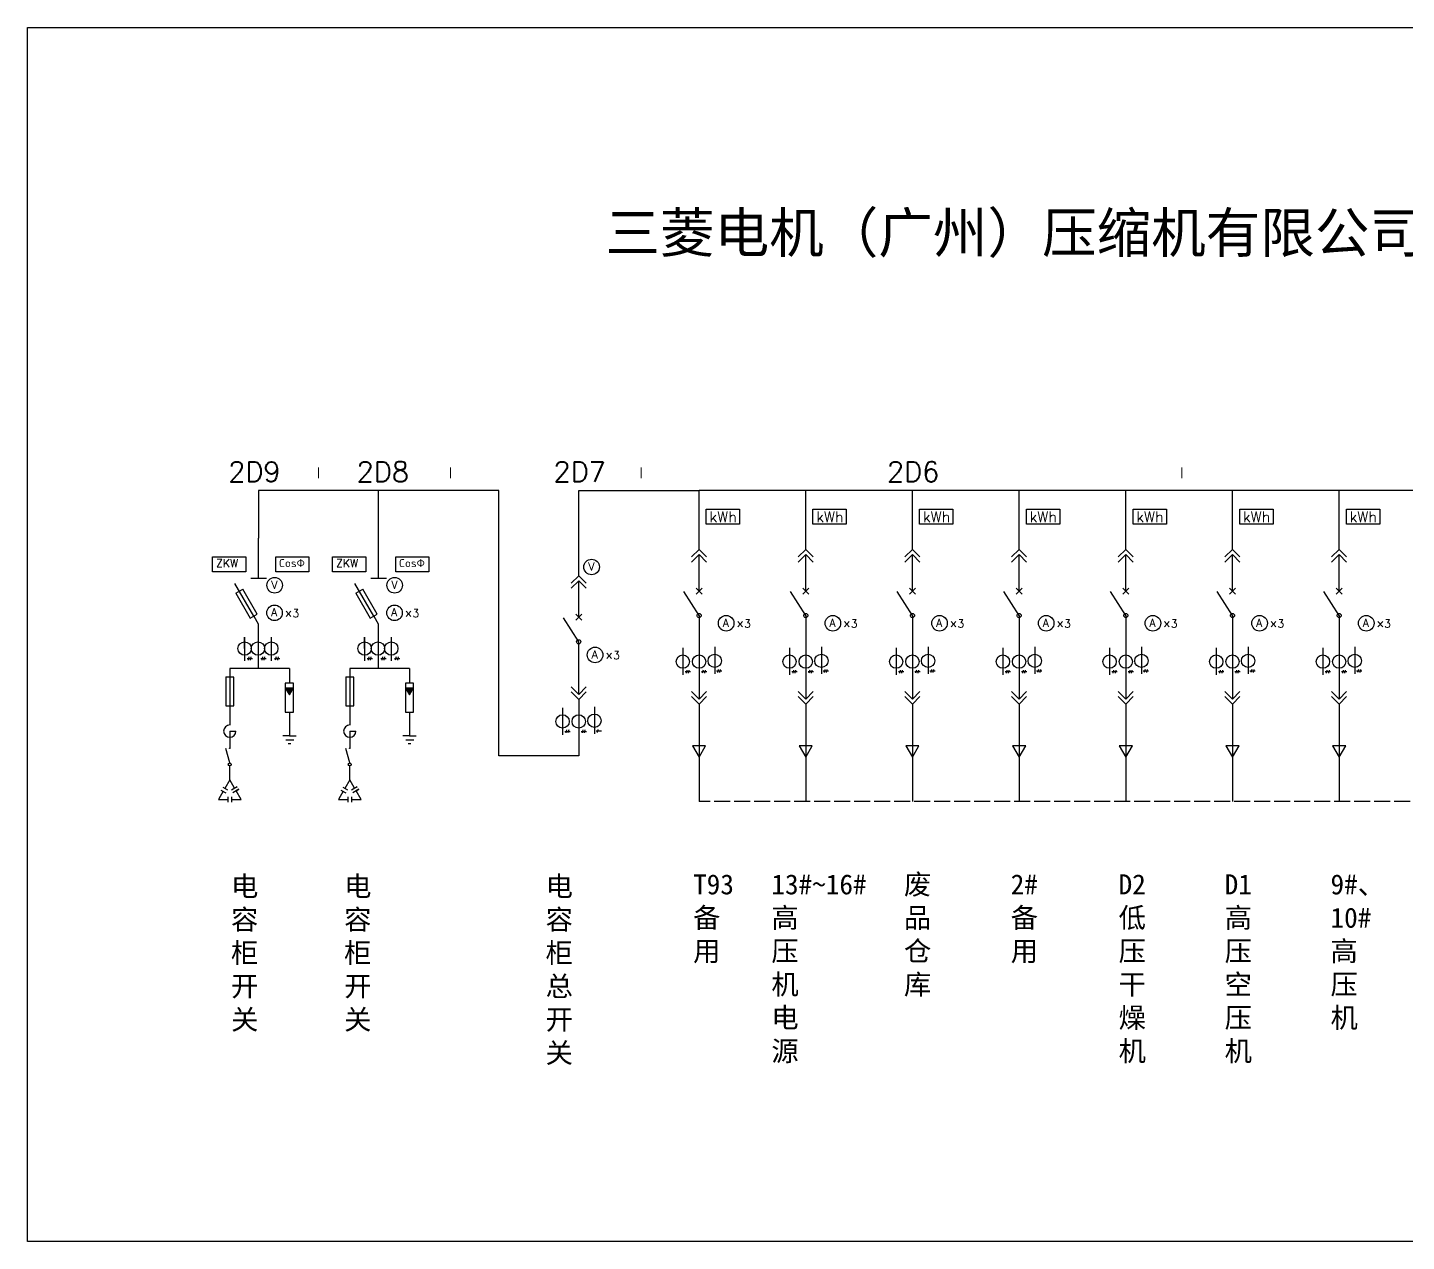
# Model space of a CAD drawing. Header units: millimetres. Extents: x 2235 to 4370, y 643 to 2142.
# Drawn here: x 2235 to 3269, y 643 to 1554 of the extents above; entities that cross this region are included whole.
import ezdxf

# ---------------------------------------------------------------- set-up
doc = ezdxf.new("R2010")
doc.units = ezdxf.units.MM
doc.linetypes.add('ACAD_ISO02W100', pattern=[15, 12, -3])
doc.layers.add('图层1', color=7, linetype='ACAD_ISO02W100')
doc.styles.get("Standard").update_dxf_attribs({"font": 'txt', "bigfont": 'gbcbig.shx'})

# ---------------------------------------------------------------- blocks, each defined once
blk = doc.blocks.new('111')
for p, q in [((896.2, 1426.6), (896.2, 1443.7)), ((896.2, 1443.7), (896.2, 1408.2)), ((936.2, 1443.7), (936.2, 1408.2))]:
    blk.add_line(p, q)
for centre in [(896.2, 1426.6), (916.2, 1426.6), (936.2, 1426.6)]:
    blk.add_circle(centre, 10)

msp = doc.modelspace()

# ---------------------------------------------------------------- hatches: boundary and pattern name
for points in [[(2427.9, 1058.1), (2427.9, 1058.1), (2431, 1052.9), (2434, 1058.2)], [(2517.9, 1058.1), (2517.9, 1058.1), (2521, 1052.9), (2524, 1058.2)]]:
    msp.add_hatch(color=256).paths.add_polyline_path(points)

# ---------------------------------------------------------------- linework, layer by layer
for p, q in [((2587.9, 1206.2), (2407.9, 1206.2)), ((2407.9, 1206.2), (2407.9, 1170.5)), ((2497.9, 1170.5), (2497.9, 1206.2)), ((2587.9, 1007.1), (2587.9, 1206.2)), ((2647.9, 1189.8), (2647.9, 1206.2)), ((2647.9, 1206.2), (2738.2, 1206.2)), ((4084.5, 1206.2), (2738.2, 1206.2)), ((2738.2, 1162), (2738.2, 1206.2)), ((2818.2, 1162), (2818.2, 1206.2)), ((2818.2, 1162), (2818.2, 1206.2)), ((2898.2, 1162), (2898.2, 1206.2)), ((2978.2, 1162), (2978.2, 1206.2)), ((3058.2, 1162), (3058.2, 1206.2)), ((3138.2, 1162), (3138.2, 1206.2)), ((3218.2, 1162), (3218.2, 1206.2)), ((3218.2, 1162), (3218.2, 1206.2)), ((2647.9, 1142.3), (2647.9, 1189.8)), ((2407.9, 1140.6), (2407.9, 1170.5)), ((2497.9, 1140.6), (2497.9, 1170.5)), ((2738.2, 1162), (2732.5, 1156.4)), ((2738.2, 1158.3), (2732.5, 1152.6)), ((2743.8, 1156.4), (2738.2, 1162)), ((2743.8, 1152.6), (2738.2, 1158.3)), ((2738.2, 1130.9), (2738.2, 1158.3)), ((2818.2, 1162), (2812.5, 1156.4)), ((2818.2, 1162), (2812.5, 1156.4)), ((2818.2, 1158.3), (2812.5, 1152.6)), ((2818.2, 1158.3), (2812.5, 1152.6)), ((2823.8, 1156.4), (2818.2, 1162)), ((2823.8, 1156.4), (2818.2, 1162)), ((2823.8, 1152.6), (2818.2, 1158.3)), ((2818.2, 1130.9), (2818.2, 1158.3)), ((2823.8, 1152.6), (2818.2, 1158.3)), ((2818.2, 1130.9), (2818.2, 1158.3)), ((2898.2, 1162), (2892.5, 1156.4)), ((2898.2, 1158.3), (2892.5, 1152.6)), ((2903.8, 1156.4), (2898.2, 1162)), ((2903.8, 1152.6), (2898.2, 1158.3)), ((2898.2, 1130.9), (2898.2, 1158.3)), ((2978.2, 1162), (2972.5, 1156.4)), ((2978.2, 1158.3), (2972.5, 1152.6)), ((2983.8, 1156.4), (2978.2, 1162)), ((2983.8, 1152.6), (2978.2, 1158.3)), ((2978.2, 1130.9), (2978.2, 1158.3)), ((3058.2, 1162), (3052.5, 1156.4)), ((3058.2, 1158.3), (3052.5, 1152.6)), ((3063.8, 1156.4), (3058.2, 1162)), ((3063.8, 1152.6), (3058.2, 1158.3)), ((3058.2, 1130.9), (3058.2, 1158.3)), ((3138.2, 1162), (3132.5, 1156.4)), ((3138.2, 1158.3), (3132.5, 1152.6)), ((3143.8, 1156.4), (3138.2, 1162)), ((3143.8, 1152.6), (3138.2, 1158.3)), ((3138.2, 1130.9), (3138.2, 1158.3)), ((3218.2, 1162), (3212.5, 1156.4)), ((3218.2, 1162), (3212.5, 1156.4)), ((3218.2, 1158.3), (3212.5, 1152.6)), ((3218.2, 1158.3), (3212.5, 1152.6)), ((3223.8, 1156.4), (3218.2, 1162)), ((3223.8, 1156.4), (3218.2, 1162)), ((3223.8, 1152.6), (3218.2, 1158.3)), ((3218.2, 1130.9), (3218.2, 1158.3)), ((3223.8, 1152.6), (3218.2, 1158.3)), ((3218.2, 1130.9), (3218.2, 1158.3)), ((2402.1, 1140.6), (2413.7, 1140.6)), ((2492.1, 1140.6), (2503.7, 1140.6)), ((2647.9, 1142.3), (2642.3, 1136.7)), ((2647.9, 1138.6), (2642.3, 1132.9)), ((2653.6, 1136.7), (2647.9, 1142.3)), ((2653.6, 1132.9), (2647.9, 1138.6)), ((2647.9, 1111.1), (2647.9, 1138.6)), ((2404.2, 1111.9), (2390.1, 1136.4)), ((2390.7, 1129.2), (2396.1, 1132.2)), ((2390.7, 1129.2), (2401.6, 1110.4)), ((2406.9, 1113.4), (2396.1, 1132.2)), ((2494.2, 1111.9), (2480.1, 1136.4)), ((2480.7, 1129.2), (2486.1, 1132.2)), ((2480.7, 1129.2), (2491.6, 1110.4)), ((2496.9, 1113.4), (2486.1, 1132.2)), ((2738.2, 1112.5), (2726.8, 1130.5)), ((2735.9, 1128.6), (2740.4, 1133.1)), ((2735.9, 1133.1), (2740.4, 1128.6)), ((2818.2, 1112.5), (2806.8, 1130.5)), ((2818.2, 1112.5), (2806.8, 1130.5)), ((2815.9, 1128.6), (2820.4, 1133.1)), ((2815.9, 1133.1), (2820.4, 1128.6)), ((2815.9, 1128.6), (2820.4, 1133.1)), ((2815.9, 1133.1), (2820.4, 1128.6)), ((2898.2, 1112.5), (2886.8, 1130.5)), ((2895.9, 1128.6), (2900.4, 1133.1)), ((2895.9, 1133.1), (2900.4, 1128.6)), ((2978.2, 1112.5), (2966.8, 1130.5)), ((2975.9, 1128.6), (2980.4, 1133.1)), ((2975.9, 1133.1), (2980.4, 1128.6)), ((3058.2, 1112.5), (3046.8, 1130.5)), ((3055.9, 1128.6), (3060.4, 1133.1)), ((3055.9, 1133.1), (3060.4, 1128.6)), ((3138.2, 1112.5), (3126.8, 1130.5)), ((3135.9, 1128.6), (3140.4, 1133.1)), ((3135.9, 1133.1), (3140.4, 1128.6)), ((3218.2, 1112.5), (3206.8, 1130.5)), ((3218.2, 1112.5), (3206.8, 1130.5)), ((3215.9, 1128.6), (3220.4, 1133.1)), ((3215.9, 1133.1), (3220.4, 1128.6)), ((3215.9, 1128.6), (3220.4, 1133.1)), ((3215.9, 1133.1), (3220.4, 1128.6)), ((2401.6, 1110.4), (2406.9, 1113.4)), ((2404.2, 1111.9), (2407.5, 1106.3)), ((2491.6, 1110.4), (2496.9, 1113.4)), ((2494.2, 1111.9), (2497.5, 1106.3)), ((2647.9, 1092.8), (2636.6, 1110.8)), ((2645.7, 1108.9), (2650.2, 1113.4)), ((2645.7, 1113.4), (2650.2, 1108.9)), ((2738.2, 1112.5), (2738.2, 1049.8)), ((2818.2, 1112.5), (2818.2, 1049.8)), ((2818.2, 1112.5), (2818.2, 1049.8)), ((2898.2, 1112.5), (2898.2, 1049.8)), ((2978.2, 1112.5), (2978.2, 1049.8)), ((3058.2, 1112.5), (3058.2, 1049.8)), ((3138.2, 1112.5), (3138.2, 1049.8)), ((3218.2, 1112.5), (3218.2, 1049.8)), ((3218.2, 1112.5), (3218.2, 1049.8)), ((2407.5, 1106.3), (2407.5, 1072.7)), ((2497.5, 1106.3), (2497.5, 1072.7)), ((2647.9, 1053.3), (2647.9, 1092.8)), ((2726, 1088.2), (2726, 1068)), ((2749.9, 1088.9), (2749.9, 1068.7)), ((2806, 1088.2), (2806, 1068)), ((2806, 1088.2), (2806, 1068)), ((2829.9, 1088.9), (2829.9, 1068.7)), ((2829.9, 1088.9), (2829.9, 1068.7)), ((2886, 1088.2), (2886, 1068)), ((2909.9, 1088.9), (2909.9, 1068.7)), ((2966, 1088.2), (2966, 1068)), ((2989.9, 1088.9), (2989.9, 1068.7)), ((3046, 1088.2), (3046, 1068)), ((3069.9, 1088.9), (3069.9, 1068.7)), ((3126, 1088.2), (3126, 1068)), ((3149.9, 1088.9), (3149.9, 1068.7)), ((3206, 1088.2), (3206, 1068)), ((3206, 1088.2), (3206, 1068)), ((3229.9, 1088.9), (3229.9, 1068.7)), ((3229.9, 1088.9), (3229.9, 1068.7)), ((2399.4, 1080.2), (2403.4, 1080.2)), ((2400.6, 1081.4), (2400.1, 1079.1)), ((2402.1, 1081.4), (2401.6, 1079.1)), ((2409.5, 1080.2), (2413.5, 1080.2)), ((2410.7, 1081.4), (2410.2, 1079.1)), ((2412.3, 1081.4), (2411.7, 1079.1)), ((2419.7, 1080.2), (2423.7, 1080.2)), ((2421, 1081.4), (2420.4, 1079.1)), ((2422.5, 1081.4), (2422, 1079.1)), ((2489.4, 1080.2), (2493.4, 1080.2)), ((2490.6, 1081.4), (2490.1, 1079.1)), ((2492.1, 1081.4), (2491.6, 1079.1)), ((2499.5, 1080.2), (2503.5, 1080.2)), ((2500.7, 1081.4), (2500.2, 1079.1)), ((2502.3, 1081.4), (2501.7, 1079.1)), ((2509.7, 1080.2), (2513.7, 1080.2)), ((2511, 1081.4), (2510.4, 1079.1)), ((2512.5, 1081.4), (2512, 1079.1)), ((2383.2, 1066.5), (2383.2, 1044.7)), ((2389.3, 1066.3), (2383.2, 1066.3)), ((2407.5, 1072.7), (2386.2, 1072.7)), ((2386.2, 1072.7), (2386.2, 1038.2)), ((2389.3, 1044.7), (2389.3, 1066.3)), ((2431, 1072.7), (2407.5, 1072.7)), ((2431, 1072.7), (2431, 1061.7)), ((2473.2, 1066.5), (2473.2, 1044.7)), ((2479.3, 1066.3), (2473.2, 1066.3)), ((2497.5, 1072.7), (2476.2, 1072.7)), ((2476.2, 1072.7), (2476.2, 1038.2)), ((2479.3, 1044.7), (2479.3, 1066.3)), ((2521, 1072.7), (2497.5, 1072.7)), ((2521, 1072.7), (2521, 1061.7)), ((2727.8, 1070.5), (2731.8, 1070.5)), ((2729, 1071.6), (2728.5, 1069.3)), ((2730.6, 1071.6), (2730.1, 1069.3)), ((2739.9, 1070.5), (2743.9, 1070.5)), ((2741.2, 1071.6), (2740.6, 1069.3)), ((2742.7, 1071.6), (2742.2, 1069.3)), ((2751.3, 1070.9), (2755.3, 1070.9)), ((2752.6, 1072.1), (2752, 1069.7)), ((2754.1, 1072), (2753.6, 1069.7)), ((2807.8, 1070.5), (2811.8, 1070.5)), ((2807.8, 1070.5), (2811.8, 1070.5)), ((2809, 1071.6), (2808.5, 1069.3)), ((2809, 1071.6), (2808.5, 1069.3)), ((2810.6, 1071.6), (2810.1, 1069.3)), ((2810.6, 1071.6), (2810.1, 1069.3)), ((2819.9, 1070.5), (2823.9, 1070.5)), ((2819.9, 1070.5), (2823.9, 1070.5)), ((2821.2, 1071.6), (2820.6, 1069.3)), ((2821.2, 1071.6), (2820.6, 1069.3)), ((2822.7, 1071.6), (2822.2, 1069.3)), ((2822.7, 1071.6), (2822.2, 1069.3)), ((2831.3, 1070.9), (2835.3, 1070.9)), ((2831.3, 1070.9), (2835.3, 1070.9)), ((2832.6, 1072.1), (2832, 1069.7)), ((2832.6, 1072.1), (2832, 1069.7)), ((2834.1, 1072), (2833.6, 1069.7)), ((2834.1, 1072), (2833.6, 1069.7)), ((2887.8, 1070.5), (2891.8, 1070.5)), ((2889, 1071.6), (2888.5, 1069.3)), ((2890.6, 1071.6), (2890.1, 1069.3)), ((2899.9, 1070.5), (2903.9, 1070.5)), ((2901.2, 1071.6), (2900.6, 1069.3)), ((2902.7, 1071.6), (2902.2, 1069.3)), ((2911.3, 1070.9), (2915.3, 1070.9)), ((2912.6, 1072.1), (2912, 1069.7)), ((2914.1, 1072), (2913.6, 1069.7)), ((2967.8, 1070.5), (2971.8, 1070.5)), ((2969, 1071.6), (2968.5, 1069.3)), ((2970.6, 1071.6), (2970.1, 1069.3)), ((2979.9, 1070.5), (2983.9, 1070.5)), ((2981.2, 1071.6), (2980.6, 1069.3)), ((2982.7, 1071.6), (2982.2, 1069.3)), ((2991.3, 1070.9), (2995.3, 1070.9)), ((2992.6, 1072.1), (2992, 1069.7)), ((2994.1, 1072), (2993.6, 1069.7)), ((3047.8, 1070.5), (3051.8, 1070.5)), ((3049, 1071.6), (3048.5, 1069.3)), ((3050.6, 1071.6), (3050.1, 1069.3)), ((3059.9, 1070.5), (3063.9, 1070.5)), ((3061.2, 1071.6), (3060.6, 1069.3)), ((3062.7, 1071.6), (3062.2, 1069.3)), ((3071.3, 1070.9), (3075.3, 1070.9)), ((3072.6, 1072.1), (3072, 1069.7)), ((3074.1, 1072), (3073.6, 1069.7)), ((3127.8, 1070.5), (3131.8, 1070.5)), ((3129, 1071.6), (3128.5, 1069.3)), ((3130.6, 1071.6), (3130.1, 1069.3)), ((3139.9, 1070.5), (3143.9, 1070.5)), ((3141.2, 1071.6), (3140.6, 1069.3)), ((3142.7, 1071.6), (3142.2, 1069.3)), ((3151.3, 1070.9), (3155.3, 1070.9)), ((3152.6, 1072.1), (3152, 1069.7)), ((3154.1, 1072), (3153.6, 1069.7)), ((3207.8, 1070.5), (3211.8, 1070.5)), ((3207.8, 1070.5), (3211.8, 1070.5)), ((3209, 1071.6), (3208.5, 1069.3)), ((3209, 1071.6), (3208.5, 1069.3)), ((3210.6, 1071.6), (3210.1, 1069.3)), ((3210.6, 1071.6), (3210.1, 1069.3)), ((3219.9, 1070.5), (3223.9, 1070.5)), ((3219.9, 1070.5), (3223.9, 1070.5)), ((3221.2, 1071.6), (3220.6, 1069.3)), ((3221.2, 1071.6), (3220.6, 1069.3)), ((3222.7, 1071.6), (3222.2, 1069.3)), ((3222.7, 1071.6), (3222.2, 1069.3)), ((3231.3, 1070.9), (3235.3, 1070.9)), ((3231.3, 1070.9), (3235.3, 1070.9)), ((3232.6, 1072.1), (3232, 1069.7)), ((3232.6, 1072.1), (3232, 1069.7)), ((3234.1, 1072), (3233.6, 1069.7)), ((3234.1, 1072), (3233.6, 1069.7)), ((2427.9, 1061.8), (2427.9, 1040)), ((2434, 1061.7), (2427.9, 1061.7)), ((2434, 1040), (2434, 1061.7)), ((2517.9, 1061.8), (2517.9, 1040)), ((2524, 1061.7), (2517.9, 1061.7)), ((2524, 1040), (2524, 1061.7)), ((2642.3, 1058.9), (2647.9, 1053.3)), ((2642.3, 1055.2), (2647.9, 1049.5)), ((2647.9, 1053.3), (2653.6, 1058.9)), ((2647.9, 1049.5), (2653.6, 1055.2)), ((2732.5, 1055.5), (2738.2, 1049.8)), ((2738.2, 1049.8), (2743.8, 1055.5)), ((2812.5, 1055.5), (2818.2, 1049.8)), ((2812.5, 1055.5), (2818.2, 1049.8)), ((2818.2, 1049.8), (2823.8, 1055.5)), ((2818.2, 1049.8), (2823.8, 1055.5)), ((2892.5, 1055.5), (2898.2, 1049.8)), ((2898.2, 1049.8), (2903.8, 1055.5)), ((2972.5, 1055.5), (2978.2, 1049.8)), ((2978.2, 1049.8), (2983.8, 1055.5)), ((3052.5, 1055.5), (3058.2, 1049.8)), ((3058.2, 1049.8), (3063.8, 1055.5)), ((3132.5, 1055.5), (3138.2, 1049.8)), ((3138.2, 1049.8), (3143.8, 1055.5)), ((3212.5, 1055.5), (3218.2, 1049.8)), ((3212.5, 1055.5), (3218.2, 1049.8)), ((3218.2, 1049.8), (3223.8, 1055.5)), ((3218.2, 1049.8), (3223.8, 1055.5)), ((2383.2, 1044.7), (2389.3, 1044.7)), ((2473.2, 1044.7), (2479.3, 1044.7)), ((2647.9, 1049.5), (2647.9, 1007.1)), ((2732.5, 1051.7), (2738.2, 1046.1)), ((2738.2, 1046.1), (2743.8, 1051.7)), ((2738.2, 1046.1), (2738.2, 972.9)), ((2812.5, 1051.7), (2818.2, 1046.1)), ((2812.5, 1051.7), (2818.2, 1046.1)), ((2818.2, 1046.1), (2823.8, 1051.7)), ((2818.2, 1046.1), (2823.8, 1051.7)), ((2818.2, 1046.1), (2818.2, 972.9)), ((2818.2, 1046.1), (2818.2, 972.9)), ((2892.5, 1051.7), (2898.2, 1046.1)), ((2898.2, 1046.1), (2903.8, 1051.7)), ((2898.2, 1046.1), (2898.2, 972.9)), ((2972.5, 1051.7), (2978.2, 1046.1)), ((2978.2, 1046.1), (2983.8, 1051.7)), ((2978.2, 1046.1), (2978.2, 972.9)), ((3052.5, 1051.7), (3058.2, 1046.1)), ((3058.2, 1046.1), (3063.8, 1051.7)), ((3058.2, 1046.1), (3058.2, 972.9)), ((3132.5, 1051.7), (3138.2, 1046.1)), ((3138.2, 1046.1), (3143.8, 1051.7)), ((3138.2, 1046.1), (3138.2, 972.9)), ((3212.5, 1051.7), (3218.2, 1046.1)), ((3212.5, 1051.7), (3218.2, 1046.1)), ((3218.2, 1046.1), (3223.8, 1051.7)), ((3218.2, 1046.1), (3223.8, 1051.7)), ((3218.2, 1046.1), (3218.2, 972.9)), ((3218.2, 1046.1), (3218.2, 972.9)), ((2386.2, 1038.2), (2386.2, 1030.3)), ((2427.9, 1040), (2434, 1040)), ((2431, 1040), (2431, 1022.2)), ((2476.2, 1038.2), (2476.2, 1030.3)), ((2517.9, 1040), (2524, 1040)), ((2521, 1040), (2521, 1022.2)), ((2635.8, 1043.3), (2635.8, 1023.1)), ((2659.7, 1044), (2659.7, 1023.8)), ((2386.2, 1025.8), (2390.8, 1025.8)), ((2386.2, 1025.8), (2386.2, 1012.9)), ((2476.2, 1025.8), (2480.8, 1025.8)), ((2476.2, 1025.8), (2476.2, 1012.9)), ((2637.6, 1025.5), (2641.6, 1025.5)), ((2638.8, 1026.7), (2638.3, 1024.4)), ((2640.4, 1026.7), (2639.8, 1024.4)), ((2649.7, 1025.5), (2653.7, 1025.5)), ((2650.9, 1026.7), (2650.4, 1024.4)), ((2652.5, 1026.7), (2652, 1024.4)), ((2661.1, 1025.9), (2665.1, 1025.9)), ((2662.3, 1027.1), (2661.8, 1024.8)), ((2431, 1022.2), (2426, 1022.2)), ((2434.3, 1019.1), (2428.3, 1019.1)), ((2432, 1016.3), (2430, 1016.3)), ((2431, 1022.2), (2436, 1022.2)), ((2521, 1022.2), (2516, 1022.2)), ((2524.3, 1019.1), (2518.3, 1019.1)), ((2522, 1016.3), (2520, 1016.3)), ((2521, 1022.2), (2526, 1022.2)), ((2386.2, 1001.9), (2383.3, 1012.8)), ((2476.2, 1001.9), (2473.3, 1012.8)), ((2647.9, 1007.1), (2587.9, 1007.1)), ((2386.2, 989.2), (2386.2, 999.8)), ((2476.2, 989.2), (2476.2, 999.8)), ((2381.1, 983.6), (2384.5, 981.7)), ((2391.9, 984), (2387.5, 981.5)), ((2389.9, 982.9), (2391.9, 984)), ((2471.1, 983.6), (2474.5, 981.7)), ((2481.9, 984), (2477.5, 981.5)), ((2479.9, 982.9), (2481.9, 984)), ((2379.6, 981.5), (2383.4, 979.4)), ((2384.7, 976.4), (2384.7, 972.4)), ((2387.6, 976.4), (2387.6, 972.4)), ((2393.1, 982.1), (2388.5, 979.5)), ((2391, 980.9), (2393.1, 982.1)), ((2469.6, 981.5), (2473.4, 979.4)), ((2474.7, 976.4), (2474.7, 972.4)), ((2477.6, 976.4), (2477.6, 972.4)), ((2483.1, 982.1), (2478.5, 979.5)), ((2481, 980.9), (2483.1, 982.1))]:
    msp.add_line(p, q)
at = {"linetype": 'ACAD_ISO02W100'}
msp.add_line((4186.5, 972.9), (2738.2, 972.9), dxfattribs=at)
at = {"color": 3}
msp.add_lwpolyline([(2234.6, 1553.6), (4370, 1553.6), (4370, 642.9), (2234.6, 642.9)], close=True, dxfattribs=at)
for points in [[(2743.6, 1192.2), (2768.6, 1192.2), (2768.6, 1180.9), (2743.6, 1180.9)], [(2823.6, 1192.2), (2848.6, 1192.2), (2848.6, 1180.9), (2823.6, 1180.9)], [(2823.6, 1192.2), (2848.6, 1192.2), (2848.6, 1180.9), (2823.6, 1180.9)], [(2903.6, 1192.2), (2928.6, 1192.2), (2928.6, 1180.9), (2903.6, 1180.9)], [(2983.6, 1192.2), (3008.6, 1192.2), (3008.6, 1180.9), (2983.6, 1180.9)], [(3063.6, 1192.2), (3088.6, 1192.2), (3088.6, 1180.9), (3063.6, 1180.9)], [(3143.6, 1192.2), (3168.6, 1192.2), (3168.6, 1180.9), (3143.6, 1180.9)], [(3223.6, 1192.2), (3248.6, 1192.2), (3248.6, 1180.9), (3223.6, 1180.9)], [(3223.6, 1192.2), (3248.6, 1192.2), (3248.6, 1180.9), (3223.6, 1180.9)], [(2373.4, 1156.6), (2398.4, 1156.6), (2398.4, 1145.2), (2373.4, 1145.2)], [(2420.7, 1156.6), (2445.6, 1156.6), (2445.6, 1145.2), (2420.7, 1145.2)], [(2463.4, 1156.6), (2488.4, 1156.6), (2488.4, 1145.2), (2463.4, 1145.2)], [(2510.7, 1156.6), (2535.6, 1156.6), (2535.6, 1145.2), (2510.7, 1145.2)], [(2431, 1052.9), (2434, 1058.2), (2427.9, 1058.1)], [(2521, 1052.9), (2524, 1058.2), (2517.9, 1058.1)], [(2738.2, 1006.3), (2743.1, 1014.8), (2733.2, 1014.8)], [(2818.2, 1006.3), (2823.1, 1014.8), (2813.2, 1014.8)], [(2818.2, 1006.3), (2823.1, 1014.8), (2813.2, 1014.8)], [(2898.2, 1006.3), (2903.1, 1014.8), (2893.2, 1014.8)], [(2978.2, 1006.3), (2983.1, 1014.8), (2973.2, 1014.8)], [(3058.2, 1006.3), (3063.1, 1014.8), (3053.2, 1014.8)], [(3138.2, 1006.3), (3143.1, 1014.8), (3133.2, 1014.8)], [(3218.2, 1006.3), (3223.1, 1014.8), (3213.2, 1014.8)], [(3218.2, 1006.3), (3223.1, 1014.8), (3213.2, 1014.8)]]:
    msp.add_lwpolyline(points, close=True)
for points in [[(2389.9, 982.9), (2386.2, 989.2), (2382.5, 982.8)], [(2479.9, 982.9), (2476.2, 989.2), (2472.5, 982.8)], [(2381.3, 980.6), (2377.7, 974.4), (2384.7, 974.4)], [(2387.6, 974.4), (2394.8, 974.4), (2391, 980.9)], [(2471.3, 980.6), (2467.7, 974.4), (2474.7, 974.4)], [(2477.6, 974.4), (2484.8, 974.4), (2481, 980.9)]]:
    msp.add_lwpolyline(points)
for centre, radius in [((2657.6, 1148.9), 5.84), ((2419.9, 1135.2), 5.84), ((2509.9, 1135.2), 5.84), ((2419.8, 1114.5), 5.84), ((2509.8, 1114.5), 5.84), ((2738.2, 1112.5), 1.56), ((2758.5, 1106.7), 5.84), ((2818.2, 1112.5), 1.56), ((2818.2, 1112.5), 1.56), ((2838.5, 1106.7), 5.84), ((2838.5, 1106.7), 5.84), ((2898.2, 1112.5), 1.56), ((2918.5, 1106.7), 5.84), ((2978.2, 1112.5), 1.56), ((2998.5, 1106.7), 5.84), ((3058.2, 1112.5), 1.56), ((3078.5, 1106.7), 5.84), ((3138.2, 1112.5), 1.56), ((3158.5, 1106.7), 5.84), ((3218.2, 1112.5), 1.56), ((3218.2, 1112.5), 1.56), ((3238.5, 1106.7), 5.84), ((3238.5, 1106.7), 5.84), ((2647.9, 1092.8), 1.56), ((2660.2, 1082.9), 5.84), ((2726, 1077.9), 5), ((2738.2, 1077.9), 5), ((2738.2, 1077.9), 5), ((2749.9, 1078.5), 5), ((2806, 1077.9), 5), ((2806, 1077.9), 5), ((2818.2, 1077.9), 5), ((2818.2, 1077.9), 5), ((2818.2, 1077.9), 5), ((2818.2, 1077.9), 5), ((2829.9, 1078.5), 5), ((2829.9, 1078.5), 5), ((2886, 1077.9), 5), ((2898.2, 1077.9), 5), ((2898.2, 1077.9), 5), ((2909.9, 1078.5), 5), ((2966, 1077.9), 5), ((2978.2, 1077.9), 5), ((2978.2, 1077.9), 5), ((2989.9, 1078.5), 5), ((3046, 1077.9), 5), ((3058.2, 1077.9), 5), ((3058.2, 1077.9), 5), ((3069.9, 1078.5), 5), ((3126, 1077.9), 5), ((3138.2, 1077.9), 5), ((3138.2, 1077.9), 5), ((3149.9, 1078.5), 5), ((3206, 1077.9), 5), ((3206, 1077.9), 5), ((3218.2, 1077.9), 5), ((3218.2, 1077.9), 5), ((3218.2, 1077.9), 5), ((3218.2, 1077.9), 5), ((3229.9, 1078.5), 5), ((3229.9, 1078.5), 5), ((2635.8, 1033), 5), ((2647.9, 1033), 5), ((2647.9, 1033), 5), ((2659.7, 1033.6), 5), ((2386.2, 1012.9), 0.278), ((2476.2, 1012.9), 0.278), ((2386.2, 1000.8), 1.07), ((2476.2, 1000.8), 1.07)]:
    msp.add_circle(centre, radius)
for centre in [(2386.2, 1025.8), (2476.2, 1025.8)]:
    msp.add_arc(centre, 4.58, 90, 0)

# ---------------------------------------------------------------- block references
at = {"xscale": 0.5, "yscale": 0.5, "zscale": 0.5}
for p in [(1949.3, 374.4), (2039.3, 374.4)]:
    msp.add_blockref('111', p, dxfattribs=at)

# ---------------------------------------------------------------- texts
at = {"linetype": 'ACAD_ISO02W100', "attachment_point": 1}
for s, width, insert, char_height in [('2D9', 44.161, (2385.1, 1227.9), 15), ('I', 12.1, (2451.3, 1223.6), 8), ('2D8', 44.161, (2481.4, 1227.9), 15), ('I', 12.1, (2550.4, 1223.6), 8), ('2D7', 44.161, (2629, 1227.9), 15), ('I', 12.1, (2693.5, 1223.6), 8), ('2D6', 44.161, (2879.1, 1227.9), 15), ('I', 12.1, (3098.9, 1223.6), 8)]:
    msp.add_mtext_dynamic_manual_height_columns(s, width=width, gutter_width=12.5, heights=[0], dxfattribs=dict(at, insert=insert, char_height=char_height))
at = {"attachment_point": 1}
for s, width, insert, char_height in [('kWh', 24.597, (2746, 1190.5), 8), ('kWh', 24.597, (2826, 1190.5), 8), ('kWh', 24.597, (2826, 1190.5), 8), ('kWh', 24.597, (2906, 1190.5), 8), ('kWh', 24.597, (2986, 1190.5), 8), ('kWh', 24.597, (3066, 1190.5), 8), ('kWh', 24.597, (3146, 1190.5), 8), ('kWh', 24.597, (3226, 1190.5), 8), ('kWh', 24.597, (3226, 1190.5), 8), ('ZKW', 24.597, (2375.9, 1154.8), 6), ('CosФ', 24.597, (2423.1, 1154.8), 6), ('ZKW', 24.597, (2465.9, 1154.8), 6), ('CosФ', 24.597, (2513.1, 1154.8), 6), ('V', 6.379, (2655.1, 1152.3), 6), ('V', 6.379, (2417.4, 1138.6), 6), ('V', 6.379, (2507.4, 1138.6), 6), ('A', 6.379, (2417.2, 1117.9), 6), ('×3', 12.204, (2427.5, 1117.2), 6), ('A', 6.379, (2507.2, 1117.9), 6), ('×3', 12.204, (2517.5, 1117.2), 6), ('A', 6.379, (2755.9, 1110), 6), ('×3', 12.204, (2766.2, 1109.4), 6), ('A', 6.379, (2835.9, 1110), 6), ('A', 6.379, (2835.9, 1110), 6), ('×3', 12.204, (2846.2, 1109.4), 6), ('×3', 12.204, (2846.2, 1109.4), 6), ('A', 6.379, (2915.9, 1110), 6), ('×3', 12.204, (2926.2, 1109.4), 6), ('A', 6.379, (2995.9, 1110), 6), ('×3', 12.204, (3006.2, 1109.4), 6), ('A', 6.379, (3075.9, 1110), 6), ('×3', 12.204, (3086.2, 1109.4), 6), ('A', 6.379, (3155.9, 1110), 6), ('×3', 12.204, (3166.2, 1109.4), 6), ('A', 6.379, (3235.9, 1110), 6), ('A', 6.379, (3235.9, 1110), 6), ('×3', 12.204, (3246.2, 1109.4), 6), ('×3', 12.204, (3246.2, 1109.4), 6), ('A', 6.379, (2657.6, 1086.3), 6), ('×3', 12.204, (2668, 1085.7), 6)]:
    msp.add_mtext_dynamic_manual_height_columns(s, width=width, gutter_width=12.5, heights=[0], dxfattribs=dict(at, insert=insert, char_height=char_height))
at = {"layer": '图层1', "attachment_point": 1}
for s, width, heights, insert, char_height in [('{\\fSimSun|b0|i0|c134|p2;三菱电机（广州）压缩机有限公司}FAC2 9#{\\fSimSun|b0|i0|c134|p2;专变低压一次结线图}', 2902.628, [0], (2668, 1414.7), 30), ('{\\fSimSun|b0|i0|c134|p2;废\\P品\\P仓\\P库}', 53.714, [0], (2891.8, 918.3), 15), ('{\\fSimSun|b0|i0|c134|p2;电\\P容\\P柜\\P开\\P关}', 53.714, [0], (2387.2, 916.9), 15), ('{\\fSimSun|b0|i0|c134|p2;电\\P容\\P柜\\P开\\P关}', 53.714, [0], (2472, 916.9), 15), ('{\\fSimSun|b0|i0|c134|p2;电\\P容\\P柜\\P总\\P开\\P关}', 53.714, [0], (2623.1, 916.9), 15), ('{\\fSimSun|b0|i0|c134|p2;T93\\P备\\P用}', 53.714, [0], (2733.7, 918.3), 15), ('{\\fSimSun|b0|i0|c134|p2;13#~16#\\P高\\P压\\P机\\P电\\P源}', 53.714, [0], (2792.4, 918.3), 15), ('{\\fSimSun|b0|i0|c134|p2;2#\\P备\\P用}', 53.714, [210.8], (2971.9, 918.3), 15), ('{\\fSimSun|b0|i0|c134|p2;D2\\P低\\P压\\P干\\P燥\\P机}', 53.714, [0], (3052.8, 918.3), 15), ('{\\fSimSun|b0|i0|c134|p2;D1\\P高\\P压\\P空\\P压\\P机}', 53.714, [0], (3132.3, 918.3), 15), ('{\\fSimSun|b0|i0|c134|p2;9#、\\P10#\\P高\\P压\\P机}', 53.714, [0], (3211.7, 918.3), 15)]:
    msp.add_mtext_dynamic_manual_height_columns(s, width=width, gutter_width=12.5, heights=heights, dxfattribs=dict(at, insert=insert, char_height=char_height))

doc.saveas('drawing.dxf')
